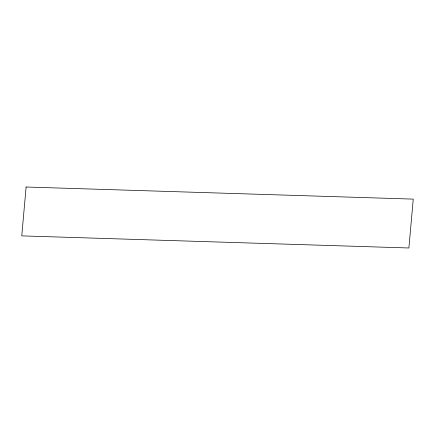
<?xml version="1.0" encoding="UTF-8"?>
<svg xmlns="http://www.w3.org/2000/svg" width="435" height="435" viewBox="0 0 435 435"><rect width="100%" height="100%" fill="white"/><g stroke="black" fill="none" stroke-linecap="round" stroke-linejoin="round"><path stroke-width="0.65" d="M26.111 187.012L21.75 235.879L408.889 247.988L413.25 199.121L26.111 187.012"/></g></svg>
